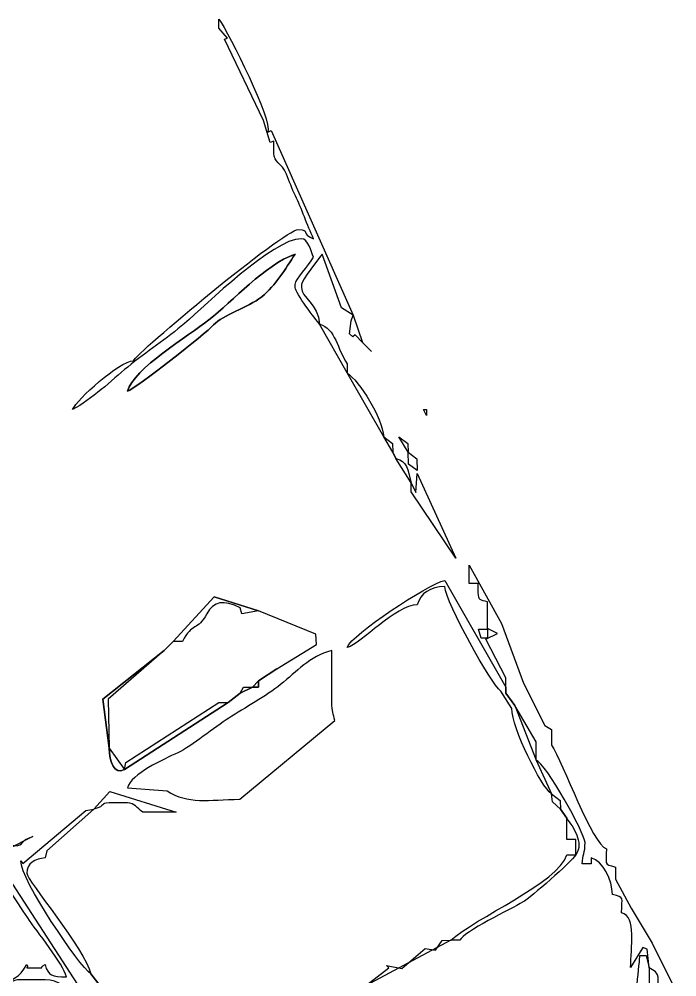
# Model space of a CAD drawing. Header units: centimetres. Extents: x -10 to 8.8, y -13.2 to 14.4.
# Drawn here: x 4.822 to 7.273, y -7.727 to -4.157 of the extents above; entities that cross this region are included whole.
import ezdxf

# ---------------------------------------------------------------- set-up
doc = ezdxf.new("R2010")
doc.units = ezdxf.units.CM
doc.header["$MEASUREMENT"] = 0
doc.layers.add('Camada 1', color=7, linetype='Continuous')

msp = doc.modelspace()

# ---------------------------------------------------------------- linework, layer by layer
at = {"layer": 'Camada 1', "color": 254}
for points, knots in [([(5.02073, -5.61192), (5.09109, -5.57468), (5.16668, -5.50332), (5.22621, -5.45359), (5.22621, -5.45359), (5.29652, -5.39486), (5.37212, -5.3473), (5.43844, -5.29065), (5.43844, -5.29065), (5.51724, -5.22334), (5.76687, -4.97518), (5.8733, -4.97518), (5.8733, -4.97518), (5.89953, -4.97518), (5.90935, -5.02375), (5.91877, -5.0434), (5.91877, -5.0434), (5.89996, -5.07896), (5.85057, -5.1232), (5.85057, -5.14573), (5.85057, -5.14573), (5.85057, -5.14573), (5.85057, -5.1571), (5.85057, -5.1571), (5.85057, -5.1571), (5.85057, -5.17792), (5.92665, -5.27645), (5.94151, -5.29355), (5.94151, -5.29355), (5.94151, -5.29355), (6.04382, -5.47547), (6.04382, -5.47547), (6.04382, -5.47547), (6.04382, -5.47547), (6.18023, -5.71425), (6.18023, -5.71425), (6.18023, -5.71425), (6.18023, -5.71425), (6.21433, -5.7711), (6.21433, -5.7711), (6.21433, -5.7711), (6.21433, -5.7711), (6.2257, -5.79384), (6.2257, -5.79384), (6.2257, -5.79384), (6.2257, -5.79384), (6.28254, -5.88481), (6.28254, -5.88481), (6.28254, -5.88481), (6.28254, -5.88481), (6.28285, -5.91872), (6.28285, -5.91872), (6.28285, -5.91872), (6.28285, -5.91872), (6.44865, -6.16599), (6.44865, -6.16599), (6.44865, -6.16599), (6.44865, -6.16599), (6.30527, -5.85069), (6.30527, -5.85069), (6.30527, -5.85069), (6.30527, -5.85069), (6.30047, -5.9206), (6.30047, -5.9206), (6.30047, -5.9206), (6.30047, -5.9206), (6.28254, -5.88481), (6.28254, -5.88481), (6.28254, -5.88481), (6.26901, -5.83416), (6.26829, -5.80522), (6.2257, -5.79384), (6.2257, -5.79384), (6.2257, -5.79384), (6.21433, -5.7711), (6.21433, -5.7711), (6.21433, -5.7711), (6.21433, -5.7711), (6.21296, -5.73864), (6.21296, -5.73864), (6.21296, -5.73864), (6.21296, -5.73864), (6.18023, -5.71425), (6.18023, -5.71425), (6.18023, -5.71425), (6.17403, -5.63978), (6.09142, -5.50736), (6.04382, -5.47547), (6.04382, -5.47547), (6.04382, -5.47547), (6.04382, -5.44136), (6.04382, -5.44136), (6.04382, -5.44136), (6.00792, -5.38774), (6.00057, -5.30932), (5.94151, -5.29355), (5.94151, -5.29355), (5.93526, -5.21842), (5.8733, -5.19371), (5.8733, -5.1571), (5.8733, -5.1571), (5.8733, -5.1571), (5.8733, -5.14573), (5.8733, -5.14573), (5.8733, -5.14573), (5.8733, -5.13344), (5.94239, -5.0441), (5.95052, -5.03299), (5.95052, -5.03299), (5.95052, -5.03299), (6.02354, -5.23276), (6.02354, -5.23276), (6.02354, -5.23276), (6.02354, -5.23276), (6.06655, -5.25944), (6.06655, -5.25944), (6.06655, -5.25944), (6.06655, -5.25944), (6.05902, -5.28177), (6.05902, -5.28177), (6.05902, -5.28177), (6.05902, -5.28177), (6.05329, -5.32955), (6.05329, -5.32955), (6.05329, -5.32955), (6.05329, -5.32955), (6.06466, -5.34093), (6.06466, -5.34093), (6.06466, -5.34093), (6.06466, -5.34093), (6.07338, -5.33312), (6.07338, -5.33312), (6.07338, -5.33312), (6.07338, -5.33312), (6.10065, -5.36177), (6.10065, -5.36177), (6.10065, -5.36177), (6.10065, -5.36177), (6.13476, -5.39588), (6.13476, -5.39588), (6.13476, -5.39588), (6.13476, -5.39588), (6.10065, -5.36177), (6.10065, -5.36177), (6.10065, -5.36177), (6.10065, -5.36177), (6.06655, -5.25944), (6.06655, -5.25944), (6.06655, -5.25944), (6.06655, -5.25944), (5.76098, -4.57152), (5.76098, -4.57152), (5.76098, -4.57152), (5.76098, -4.57152), (5.74826, -4.57722), (5.74826, -4.57722), (5.74826, -4.57722), (5.76801, -4.53605), (5.60293, -4.20914), (5.56638, -4.15652), (5.56638, -4.15652), (5.56638, -4.15652), (5.56638, -4.19063), (5.56638, -4.19063), (5.56638, -4.19063), (5.56638, -4.19063), (5.59804, -4.22718), (5.59804, -4.22718), (5.59804, -4.22718), (5.59804, -4.22718), (5.58682, -4.23133), (5.58682, -4.23133), (5.58682, -4.23133), (5.58682, -4.23133), (5.73278, -4.53372), (5.73278, -4.53372), (5.73278, -4.53372), (5.73278, -4.53372), (5.7567, -4.61596), (5.7567, -4.61596), (5.7567, -4.61596), (5.7567, -4.61596), (5.77099, -4.61133), (5.77099, -4.61133), (5.77099, -4.61133), (5.77099, -4.61133), (5.77099, -4.65681), (5.77099, -4.65681), (5.77099, -4.65681), (5.77099, -4.68962), (5.79917, -4.69084), (5.81835, -4.73451), (5.81835, -4.73451), (5.82885, -4.7584), (5.83755, -4.79029), (5.85094, -4.81562), (5.85094, -4.81562), (5.87475, -4.86065), (5.89488, -4.92537), (5.91877, -4.97518), (5.91877, -4.97518), (5.86794, -4.95677), (5.91006, -4.94107), (5.86193, -4.94107), (5.86193, -4.94107), (5.80883, -4.94107), (5.25522, -5.40326), (5.24808, -5.42999), (5.24808, -5.42999), (5.19497, -5.43118), (5.03561, -5.57505), (5.02073, -5.61192)], [0, 0, 0, 0, 0.0188679, 0.0188679, 0.0188679, 0.0188679, 0.0377358, 0.0377358, 0.0377358, 0.0377358, 0.0566038, 0.0566038, 0.0566038, 0.0566038, 0.0754717, 0.0754717, 0.0754717, 0.0754717, 0.0943396, 0.0943396, 0.0943396, 0.0943396, 0.1132075, 0.1132075, 0.1132075, 0.1132075, 0.1320755, 0.1320755, 0.1320755, 0.1320755, 0.1509434, 0.1509434, 0.1509434, 0.1509434, 0.1698113, 0.1698113, 0.1698113, 0.1698113, 0.1886792, 0.1886792, 0.1886792, 0.1886792, 0.2075472, 0.2075472, 0.2075472, 0.2075472, 0.2264151, 0.2264151, 0.2264151, 0.2264151, 0.245283, 0.245283, 0.245283, 0.245283, 0.2641509, 0.2641509, 0.2641509, 0.2641509, 0.2830189, 0.2830189, 0.2830189, 0.2830189, 0.3018868, 0.3018868, 0.3018868, 0.3018868, 0.3207547, 0.3207547, 0.3207547, 0.3207547, 0.3396226, 0.3396226, 0.3396226, 0.3396226, 0.3584906, 0.3584906, 0.3584906, 0.3584906, 0.3773585, 0.3773585, 0.3773585, 0.3773585, 0.3962264, 0.3962264, 0.3962264, 0.3962264, 0.4150943, 0.4150943, 0.4150943, 0.4150943, 0.4339623, 0.4339623, 0.4339623, 0.4339623, 0.4528302, 0.4528302, 0.4528302, 0.4528302, 0.4716981, 0.4716981, 0.4716981, 0.4716981, 0.490566, 0.490566, 0.490566, 0.490566, 0.509434, 0.509434, 0.509434, 0.509434, 0.5283019, 0.5283019, 0.5283019, 0.5283019, 0.5471698, 0.5471698, 0.5471698, 0.5471698, 0.5660377, 0.5660377, 0.5660377, 0.5660377, 0.5849057, 0.5849057, 0.5849057, 0.5849057, 0.6037736, 0.6037736, 0.6037736, 0.6037736, 0.6226415, 0.6226415, 0.6226415, 0.6226415, 0.6415094, 0.6415094, 0.6415094, 0.6415094, 0.6603774, 0.6603774, 0.6603774, 0.6603774, 0.6792453, 0.6792453, 0.6792453, 0.6792453, 0.6981132, 0.6981132, 0.6981132, 0.6981132, 0.7169811, 0.7169811, 0.7169811, 0.7169811, 0.7358491, 0.7358491, 0.7358491, 0.7358491, 0.754717, 0.754717, 0.754717, 0.754717, 0.7735849, 0.7735849, 0.7735849, 0.7735849, 0.7924528, 0.7924528, 0.7924528, 0.7924528, 0.8113208, 0.8113208, 0.8113208, 0.8113208, 0.8301887, 0.8301887, 0.8301887, 0.8301887, 0.8490566, 0.8490566, 0.8490566, 0.8490566, 0.8679245, 0.8679245, 0.8679245, 0.8679245, 0.8867925, 0.8867925, 0.8867925, 0.8867925, 0.9056604, 0.9056604, 0.9056604, 0.9056604, 0.9245283, 0.9245283, 0.9245283, 0.9245283, 0.9433962, 0.9433962, 0.9433962, 0.9433962, 0.9622642, 0.9622642, 0.9622642, 0.9622642, 0.9811321, 0.9811321, 0.9811321, 0.9811321, 1, 1, 1, 1]), ([(5.22535, -5.5437), (5.25762, -5.53201), (5.51746, -5.32761), (5.54638, -5.29629), (5.54638, -5.29629), (5.58027, -5.25958), (5.67409, -5.23287), (5.72561, -5.19131), (5.72561, -5.19131), (5.77964, -5.14773), (5.81137, -5.09058), (5.85057, -5.03203), (5.85057, -5.03203), (5.73478, -5.07395), (5.61966, -5.20668), (5.52817, -5.27807), (5.52817, -5.27807), (5.45469, -5.33541), (5.24748, -5.46081), (5.22535, -5.5437)], [0, 0, 0, 0, 0.2, 0.2, 0.2, 0.2, 0.4, 0.4, 0.4, 0.4, 0.6, 0.6, 0.6, 0.6, 0.8, 0.8, 0.8, 0.8, 1, 1, 1, 1]), ([(6.33937, -5.61192), (6.33937, -5.61192), (6.32801, -5.61192), (6.32801, -5.61192), (6.32801, -5.61192), (6.32801, -5.61192), (6.33937, -5.63466), (6.33937, -5.63466), (6.33937, -5.63466), (6.33937, -5.63466), (6.33937, -5.61192), (6.33937, -5.61192)], [0, 0, 0, 0, 0.3333333, 0.3333333, 0.3333333, 0.3333333, 0.6666667, 0.6666667, 0.6666667, 0.6666667, 1, 1, 1, 1]), ([(6.30527, -5.83932), (6.30527, -5.83932), (6.3039, -5.79549), (6.3039, -5.79549), (6.3039, -5.79549), (6.3039, -5.79549), (6.27117, -5.7711), (6.27117, -5.7711), (6.27117, -5.7711), (6.27117, -5.7711), (6.2698, -5.73864), (6.2698, -5.73864), (6.2698, -5.73864), (6.2698, -5.73864), (6.23707, -5.71425), (6.23707, -5.71425), (6.23707, -5.71425), (6.23707, -5.71425), (6.27117, -5.7711), (6.27117, -5.7711), (6.27117, -5.7711), (6.27117, -5.7711), (6.27254, -5.81493), (6.27254, -5.81493), (6.27254, -5.81493), (6.27254, -5.81493), (6.30527, -5.83932), (6.30527, -5.83932)], [0, 0, 0, 0, 0.1428571, 0.1428571, 0.1428571, 0.1428571, 0.2857143, 0.2857143, 0.2857143, 0.2857143, 0.4285714, 0.4285714, 0.4285714, 0.4285714, 0.5714286, 0.5714286, 0.5714286, 0.5714286, 0.7142857, 0.7142857, 0.7142857, 0.7142857, 0.8571429, 0.8571429, 0.8571429, 0.8571429, 1, 1, 1, 1]), ([(6.04382, -6.4988), (6.09796, -6.48434), (6.22317, -6.34145), (6.30527, -6.33962), (6.30527, -6.33962), (6.31674, -6.29667), (6.3538, -6.27259), (6.40758, -6.2714), (6.40758, -6.2714), (6.41287, -6.33497), (6.5809, -6.6354), (6.61618, -6.66146), (6.61618, -6.66146), (6.61618, -6.66146), (6.65767, -6.72621), (6.65767, -6.72621), (6.65767, -6.72621), (6.65767, -6.79841), (6.76643, -7.01845), (6.80545, -7.04458), (6.80545, -7.04458), (6.80545, -7.04458), (6.80955, -7.0743), (6.80955, -7.0743), (6.80955, -7.0743), (6.80955, -7.0743), (6.83955, -7.10143), (6.83955, -7.10143), (6.83955, -7.10143), (6.83955, -7.10143), (6.86228, -7.13554), (6.86228, -7.13554), (6.86228, -7.13554), (6.86228, -7.13554), (6.86228, -7.21513), (6.86228, -7.21513), (6.86228, -7.21513), (6.86228, -7.21513), (6.89639, -7.21513), (6.89639, -7.21513), (6.89639, -7.21513), (6.89639, -7.21513), (6.89639, -7.27198), (6.89639, -7.27198), (6.89639, -7.27198), (6.89639, -7.27198), (6.86228, -7.27198), (6.86228, -7.27198), (6.86228, -7.27198), (6.83507, -7.37392), (6.5152, -7.50981), (6.43031, -7.59035), (6.43031, -7.59035), (6.43031, -7.59035), (6.39786, -7.59172), (6.39786, -7.59172), (6.39786, -7.59172), (6.39786, -7.59172), (6.37283, -7.62695), (6.37283, -7.62695), (6.37283, -7.62695), (6.37283, -7.62695), (6.33502, -7.6211), (6.33502, -7.6211), (6.33502, -7.6211), (6.33502, -7.6211), (6.24794, -7.69524), (6.24794, -7.69524), (6.24794, -7.69524), (6.24794, -7.69524), (6.19101, -7.68436), (6.19101, -7.68436), (6.19101, -7.68436), (6.19101, -7.68436), (6.19892, -7.69272), (6.19892, -7.69272), (6.19892, -7.69272), (6.19892, -7.69272), (6.11202, -7.76091), (6.11202, -7.76091), (6.11202, -7.76091), (6.11202, -7.76091), (6.08929, -7.77228), (6.08929, -7.77228), (6.08929, -7.77228), (6.08929, -7.77228), (5.96424, -7.79502), (5.96424, -7.79502), (5.96424, -7.79502), (5.92744, -7.86459), (5.50218, -8.08802), (5.38848, -8.08813), (5.38848, -8.08813), (5.38848, -8.08813), (5.36176, -8.05654), (5.36176, -8.05654), (5.36176, -8.05654), (5.36176, -8.05654), (5.33902, -8.04517), (5.33902, -8.04517), (5.33902, -8.04517), (5.33902, -8.04517), (5.22535, -7.92009), (5.22535, -7.92009), (5.22535, -7.92009), (5.22535, -7.92009), (5.15714, -7.81776), (5.15714, -7.81776), (5.15714, -7.81776), (5.15714, -7.81776), (5.14577, -7.79502), (5.14577, -7.79502), (5.14577, -7.79502), (5.14577, -7.79502), (5.12304, -7.76091), (5.12304, -7.76091), (5.12304, -7.76091), (5.12304, -7.76091), (5.08894, -7.71543), (5.08894, -7.71543), (5.08894, -7.71543), (5.0681, -7.62598), (4.85022, -7.36698), (4.85022, -7.34021), (4.85022, -7.34021), (4.85022, -7.30371), (4.88183, -7.2864), (4.91842, -7.28335), (4.91842, -7.28335), (4.91842, -7.28335), (4.92446, -7.25656), (4.92446, -7.25656), (4.92446, -7.25656), (4.92446, -7.25656), (5.1003, -7.10143), (5.1003, -7.10143), (5.1003, -7.10143), (5.14856, -7.08854), (5.12019, -7.07869), (5.15714, -7.07869), (5.15714, -7.07869), (5.15714, -7.07869), (5.22535, -7.07869), (5.22535, -7.07869), (5.22535, -7.07869), (5.25268, -7.07869), (5.25876, -7.09711), (5.28219, -7.1128), (5.28219, -7.1128), (5.28219, -7.1128), (5.40723, -7.1128), (5.40723, -7.1128), (5.40723, -7.1128), (5.40723, -7.1128), (5.15936, -7.03533), (5.15936, -7.03533), (5.15936, -7.03533), (5.15936, -7.03533), (5.1003, -7.10143), (5.1003, -7.10143), (5.1003, -7.10143), (5.1003, -7.10143), (5.07055, -7.1066), (5.07055, -7.1066), (5.07055, -7.1066), (5.07055, -7.1066), (4.83556, -7.30433), (4.83556, -7.30433), (4.83556, -7.30433), (4.83556, -7.30433), (4.82748, -7.29472), (4.82748, -7.29472), (4.82748, -7.29472), (4.82748, -7.36449), (5.04439, -7.68559), (5.08894, -7.71543), (5.08894, -7.71543), (5.08894, -7.71543), (5.12304, -7.76091), (5.12304, -7.76091), (5.12304, -7.76091), (5.12304, -7.76091), (5.14577, -7.79502), (5.14577, -7.79502), (5.14577, -7.79502), (5.14577, -7.79502), (5.15714, -7.81776), (5.15714, -7.81776), (5.15714, -7.81776), (5.15714, -7.81776), (5.16235, -7.84791), (5.16235, -7.84791), (5.16235, -7.84791), (5.16235, -7.84791), (5.22535, -7.92009), (5.22535, -7.92009), (5.22535, -7.92009), (5.22535, -7.92009), (5.22695, -7.95249), (5.22695, -7.95249), (5.22695, -7.95249), (5.22695, -7.95249), (5.33902, -8.04517), (5.33902, -8.04517), (5.33902, -8.04517), (5.33902, -8.04517), (5.36176, -8.05654), (5.36176, -8.05654), (5.36176, -8.05654), (5.36176, -8.05654), (5.37624, -8.12223), (5.37624, -8.12223), (5.37624, -8.12223), (5.37624, -8.12223), (5.58911, -8.05654), (5.58911, -8.05654), (5.58911, -8.05654), (5.59569, -8.0467), (5.80252, -7.93535), (5.83554, -7.91644), (5.83554, -7.91644), (5.87688, -7.89277), (5.91181, -7.86612), (5.95268, -7.8403), (5.95268, -7.8403), (5.99822, -7.81153), (6.06247, -7.79559), (6.08929, -7.77228), (6.08929, -7.77228), (6.08929, -7.77228), (6.11202, -7.76091), (6.11202, -7.76091), (6.11202, -7.76091), (6.11202, -7.76091), (6.43031, -7.59035), (6.43031, -7.59035), (6.43031, -7.59035), (6.43031, -7.59035), (6.46442, -7.59035), (6.46442, -7.59035), (6.46442, -7.59035), (6.47547, -7.55981), (6.65674, -7.47234), (6.6979, -7.44867), (6.6979, -7.44867), (6.72822, -7.43123), (6.87839, -7.29887), (6.89639, -7.27198), (6.89639, -7.27198), (6.92733, -7.2232), (6.88576, -7.16934), (6.86228, -7.13554), (6.86228, -7.13554), (6.86228, -7.13554), (6.83955, -7.10143), (6.83955, -7.10143), (6.83955, -7.10143), (6.83955, -7.10143), (6.83818, -7.06897), (6.83818, -7.06897), (6.83818, -7.06897), (6.83818, -7.06897), (6.80545, -7.04458), (6.80545, -7.04458), (6.80545, -7.04458), (6.80545, -7.04458), (6.74861, -6.9195), (6.74861, -6.9195), (6.74861, -6.9195), (6.74861, -6.9195), (6.66903, -6.71484), (6.66903, -6.71484), (6.66903, -6.71484), (6.66903, -6.71484), (6.63493, -6.66936), (6.63493, -6.66936), (6.63493, -6.66936), (6.63493, -6.66936), (6.63493, -6.64662), (6.63493, -6.64662), (6.63493, -6.64662), (6.63493, -6.64662), (6.40758, -6.24866), (6.40758, -6.24866), (6.40758, -6.24866), (6.34313, -6.26367), (6.06139, -6.45024), (6.04382, -6.4988)], [0, 0, 0, 0, 0.0138889, 0.0138889, 0.0138889, 0.0138889, 0.0277778, 0.0277778, 0.0277778, 0.0277778, 0.0416667, 0.0416667, 0.0416667, 0.0416667, 0.0555556, 0.0555556, 0.0555556, 0.0555556, 0.0694444, 0.0694444, 0.0694444, 0.0694444, 0.0833333, 0.0833333, 0.0833333, 0.0833333, 0.0972222, 0.0972222, 0.0972222, 0.0972222, 0.1111111, 0.1111111, 0.1111111, 0.1111111, 0.125, 0.125, 0.125, 0.125, 0.1388889, 0.1388889, 0.1388889, 0.1388889, 0.1527778, 0.1527778, 0.1527778, 0.1527778, 0.1666667, 0.1666667, 0.1666667, 0.1666667, 0.1805556, 0.1805556, 0.1805556, 0.1805556, 0.1944444, 0.1944444, 0.1944444, 0.1944444, 0.2083333, 0.2083333, 0.2083333, 0.2083333, 0.2222222, 0.2222222, 0.2222222, 0.2222222, 0.2361111, 0.2361111, 0.2361111, 0.2361111, 0.25, 0.25, 0.25, 0.25, 0.2638889, 0.2638889, 0.2638889, 0.2638889, 0.2777778, 0.2777778, 0.2777778, 0.2777778, 0.2916667, 0.2916667, 0.2916667, 0.2916667, 0.3055556, 0.3055556, 0.3055556, 0.3055556, 0.3194444, 0.3194444, 0.3194444, 0.3194444, 0.3333333, 0.3333333, 0.3333333, 0.3333333, 0.3472222, 0.3472222, 0.3472222, 0.3472222, 0.3611111, 0.3611111, 0.3611111, 0.3611111, 0.375, 0.375, 0.375, 0.375, 0.3888889, 0.3888889, 0.3888889, 0.3888889, 0.4027778, 0.4027778, 0.4027778, 0.4027778, 0.4166667, 0.4166667, 0.4166667, 0.4166667, 0.4305556, 0.4305556, 0.4305556, 0.4305556, 0.4444444, 0.4444444, 0.4444444, 0.4444444, 0.4583333, 0.4583333, 0.4583333, 0.4583333, 0.4722222, 0.4722222, 0.4722222, 0.4722222, 0.4861111, 0.4861111, 0.4861111, 0.4861111, 0.5, 0.5, 0.5, 0.5, 0.5138889, 0.5138889, 0.5138889, 0.5138889, 0.5277778, 0.5277778, 0.5277778, 0.5277778, 0.5416667, 0.5416667, 0.5416667, 0.5416667, 0.5555556, 0.5555556, 0.5555556, 0.5555556, 0.5694444, 0.5694444, 0.5694444, 0.5694444, 0.5833333, 0.5833333, 0.5833333, 0.5833333, 0.5972222, 0.5972222, 0.5972222, 0.5972222, 0.6111111, 0.6111111, 0.6111111, 0.6111111, 0.625, 0.625, 0.625, 0.625, 0.6388889, 0.6388889, 0.6388889, 0.6388889, 0.6527778, 0.6527778, 0.6527778, 0.6527778, 0.6666667, 0.6666667, 0.6666667, 0.6666667, 0.6805556, 0.6805556, 0.6805556, 0.6805556, 0.6944444, 0.6944444, 0.6944444, 0.6944444, 0.7083333, 0.7083333, 0.7083333, 0.7083333, 0.7222222, 0.7222222, 0.7222222, 0.7222222, 0.7361111, 0.7361111, 0.7361111, 0.7361111, 0.75, 0.75, 0.75, 0.75, 0.7638889, 0.7638889, 0.7638889, 0.7638889, 0.7777778, 0.7777778, 0.7777778, 0.7777778, 0.7916667, 0.7916667, 0.7916667, 0.7916667, 0.8055556, 0.8055556, 0.8055556, 0.8055556, 0.8194444, 0.8194444, 0.8194444, 0.8194444, 0.8333333, 0.8333333, 0.8333333, 0.8333333, 0.8472222, 0.8472222, 0.8472222, 0.8472222, 0.8611111, 0.8611111, 0.8611111, 0.8611111, 0.875, 0.875, 0.875, 0.875, 0.8888889, 0.8888889, 0.8888889, 0.8888889, 0.9027778, 0.9027778, 0.9027778, 0.9027778, 0.9166667, 0.9166667, 0.9166667, 0.9166667, 0.9305556, 0.9305556, 0.9305556, 0.9305556, 0.9444444, 0.9444444, 0.9444444, 0.9444444, 0.9583333, 0.9583333, 0.9583333, 0.9583333, 0.9722222, 0.9722222, 0.9722222, 0.9722222, 0.9861111, 0.9861111, 0.9861111, 0.9861111, 1, 1, 1, 1]), ([(5.39586, -6.47606), (5.39586, -6.47606), (5.36176, -6.51017), (5.36176, -6.51017), (5.36176, -6.51017), (5.36176, -6.51017), (5.13327, -6.69106), (5.13327, -6.69106), (5.13327, -6.69106), (5.13327, -6.69106), (5.15714, -6.87402), (5.15714, -6.87402), (5.15714, -6.87402), (5.15827, -6.92461), (5.17557, -6.97597), (5.21398, -6.95362), (5.21398, -6.95362), (5.21398, -6.95362), (5.60048, -6.70347), (5.60048, -6.70347), (5.60048, -6.70347), (5.60048, -6.70347), (5.64595, -6.66936), (5.64595, -6.66936), (5.64595, -6.66936), (5.64595, -6.66936), (5.69142, -6.64662), (5.69142, -6.64662), (5.69142, -6.64662), (5.69142, -6.64662), (5.71416, -6.64662), (5.71416, -6.64662), (5.71416, -6.64662), (5.71416, -6.64662), (5.71416, -6.62388), (5.71416, -6.62388), (5.71416, -6.62388), (5.71416, -6.62388), (5.78236, -6.57839), (5.78236, -6.57839), (5.78236, -6.57839), (5.78236, -6.57839), (5.71416, -6.62388), (5.71416, -6.62388), (5.71416, -6.62388), (5.71416, -6.62388), (5.69142, -6.64662), (5.69142, -6.64662), (5.69142, -6.64662), (5.69142, -6.64662), (5.65732, -6.64662), (5.65732, -6.64662), (5.65732, -6.64662), (5.65732, -6.64662), (5.64595, -6.66936), (5.64595, -6.66936), (5.64595, -6.66936), (5.64595, -6.66936), (5.60048, -6.70347), (5.60048, -6.70347), (5.60048, -6.70347), (5.60048, -6.70347), (5.56638, -6.70347), (5.56638, -6.70347), (5.56638, -6.70347), (5.56638, -6.70347), (5.21902, -6.92751), (5.21902, -6.92751), (5.21902, -6.92751), (5.21902, -6.92751), (5.21398, -6.95362), (5.21398, -6.95362), (5.21398, -6.95362), (5.21398, -6.95362), (5.15714, -6.87402), (5.15714, -6.87402), (5.15714, -6.87402), (5.15714, -6.87402), (5.15316, -6.69187), (5.15316, -6.69187), (5.15316, -6.69187), (5.15316, -6.69187), (5.36176, -6.51017), (5.36176, -6.51017), (5.36176, -6.51017), (5.36176, -6.51017), (5.39586, -6.47606), (5.39586, -6.47606), (5.39586, -6.47606), (5.39586, -6.47606), (5.42996, -6.47606), (5.42996, -6.47606), (5.42996, -6.47606), (5.46784, -6.40447), (5.48611, -6.43852), (5.52091, -6.37364), (5.52091, -6.37364), (5.54671, -6.32551), (5.58342, -6.32098), (5.64595, -6.35099), (5.64595, -6.35099), (5.64595, -6.35099), (5.65163, -6.37373), (5.65163, -6.37373), (5.65163, -6.37373), (5.65163, -6.37373), (5.71416, -6.36236), (5.71416, -6.36236), (5.71416, -6.36236), (5.71416, -6.36236), (5.54872, -6.31027), (5.54872, -6.31027), (5.54872, -6.31027), (5.54872, -6.31027), (5.39586, -6.47606), (5.39586, -6.47606)], [0, 0, 0, 0, 0.0344828, 0.0344828, 0.0344828, 0.0344828, 0.0689655, 0.0689655, 0.0689655, 0.0689655, 0.1034483, 0.1034483, 0.1034483, 0.1034483, 0.137931, 0.137931, 0.137931, 0.137931, 0.1724138, 0.1724138, 0.1724138, 0.1724138, 0.2068966, 0.2068966, 0.2068966, 0.2068966, 0.2413793, 0.2413793, 0.2413793, 0.2413793, 0.2758621, 0.2758621, 0.2758621, 0.2758621, 0.3103448, 0.3103448, 0.3103448, 0.3103448, 0.3448276, 0.3448276, 0.3448276, 0.3448276, 0.3793103, 0.3793103, 0.3793103, 0.3793103, 0.4137931, 0.4137931, 0.4137931, 0.4137931, 0.4482759, 0.4482759, 0.4482759, 0.4482759, 0.4827586, 0.4827586, 0.4827586, 0.4827586, 0.5172414, 0.5172414, 0.5172414, 0.5172414, 0.5517241, 0.5517241, 0.5517241, 0.5517241, 0.5862069, 0.5862069, 0.5862069, 0.5862069, 0.6206897, 0.6206897, 0.6206897, 0.6206897, 0.6551724, 0.6551724, 0.6551724, 0.6551724, 0.6896552, 0.6896552, 0.6896552, 0.6896552, 0.7241379, 0.7241379, 0.7241379, 0.7241379, 0.7586207, 0.7586207, 0.7586207, 0.7586207, 0.7931034, 0.7931034, 0.7931034, 0.7931034, 0.8275862, 0.8275862, 0.8275862, 0.8275862, 0.862069, 0.862069, 0.862069, 0.862069, 0.8965517, 0.8965517, 0.8965517, 0.8965517, 0.9310345, 0.9310345, 0.9310345, 0.9310345, 0.9655172, 0.9655172, 0.9655172, 0.9655172, 1, 1, 1, 1]), ([(4.55466, -7.69269), (4.55466, -7.69269), (4.56603, -7.69269), (4.56603, -7.69269), (4.56603, -7.69269), (4.56603, -7.69269), (4.57739, -7.69269), (4.57739, -7.69269), (4.57739, -7.69269), (4.66118, -7.69966), (4.69996, -7.74038), (4.73654, -7.79502), (4.73654, -7.79502), (4.76371, -7.77682), (4.78718, -7.73817), (4.81611, -7.73817), (4.81611, -7.73817), (4.81611, -7.73817), (4.91842, -7.73817), (4.91842, -7.73817), (4.91842, -7.73817), (4.97072, -7.73817), (4.99657, -7.76721), (5.02073, -7.79502), (5.02073, -7.79502), (5.02073, -7.79502), (5.02029, -7.74984), (5.02029, -7.74984), (5.02029, -7.74984), (5.02029, -7.74984), (5.12304, -7.88598), (5.12304, -7.88598), (5.12304, -7.88598), (5.12304, -7.88598), (5.17988, -7.9542), (5.17988, -7.9542), (5.17988, -7.9542), (5.17988, -7.9542), (5.17988, -7.96557), (5.17988, -7.96557), (5.17988, -7.96557), (5.17988, -7.96557), (5.17988, -7.9542), (5.17988, -7.9542), (5.17988, -7.9542), (5.17988, -7.9542), (5.12304, -7.88598), (5.12304, -7.88598), (5.12304, -7.88598), (5.12304, -7.88598), (4.72517, -7.27198), (4.72517, -7.27198), (4.72517, -7.27198), (4.74295, -7.34831), (4.81235, -7.443), (4.85402, -7.50696), (4.85402, -7.50696), (4.88609, -7.5562), (4.98692, -7.67924), (4.998, -7.7268), (4.998, -7.7268), (4.94492, -7.72561), (4.92962, -7.72326), (4.91842, -7.68132), (4.91842, -7.68132), (4.88846, -7.69618), (4.92778, -7.69269), (4.88432, -7.69269), (4.88432, -7.69269), (4.88432, -7.69269), (4.87295, -7.69269), (4.87295, -7.69269), (4.87295, -7.69269), (4.83168, -7.69269), (4.86189, -7.69529), (4.85022, -7.68132), (4.85022, -7.68132), (4.82127, -7.73386), (4.80449, -7.72677), (4.73654, -7.77228), (4.73654, -7.77228), (4.70745, -7.72883), (4.63109, -7.66995), (4.58876, -7.66995), (4.58876, -7.66995), (4.55629, -7.66995), (4.56797, -7.67352), (4.55466, -7.69269)], [0, 0, 0, 0, 0.0454545, 0.0454545, 0.0454545, 0.0454545, 0.0909091, 0.0909091, 0.0909091, 0.0909091, 0.1363636, 0.1363636, 0.1363636, 0.1363636, 0.1818182, 0.1818182, 0.1818182, 0.1818182, 0.2272727, 0.2272727, 0.2272727, 0.2272727, 0.2727273, 0.2727273, 0.2727273, 0.2727273, 0.3181818, 0.3181818, 0.3181818, 0.3181818, 0.3636364, 0.3636364, 0.3636364, 0.3636364, 0.4090909, 0.4090909, 0.4090909, 0.4090909, 0.4545455, 0.4545455, 0.4545455, 0.4545455, 0.5, 0.5, 0.5, 0.5, 0.5454545, 0.5454545, 0.5454545, 0.5454545, 0.5909091, 0.5909091, 0.5909091, 0.5909091, 0.6363636, 0.6363636, 0.6363636, 0.6363636, 0.6818182, 0.6818182, 0.6818182, 0.6818182, 0.7272727, 0.7272727, 0.7272727, 0.7272727, 0.7727273, 0.7727273, 0.7727273, 0.7727273, 0.8181818, 0.8181818, 0.8181818, 0.8181818, 0.8636364, 0.8636364, 0.8636364, 0.8636364, 0.9090909, 0.9090909, 0.9090909, 0.9090909, 0.9545455, 0.9545455, 0.9545455, 0.9545455, 1, 1, 1, 1]), ([(7.16921, -7.79502), (7.16921, -7.79502), (7.16921, -7.77228), (7.16921, -7.77228), (7.16921, -7.77228), (7.16921, -7.77228), (7.16921, -7.69269), (7.16921, -7.69269), (7.16921, -7.69269), (7.16921, -7.69269), (7.15784, -7.6472), (7.15784, -7.6472), (7.15784, -7.6472), (7.15784, -7.6472), (7.13511, -7.6472), (7.13511, -7.6472), (7.13511, -7.6472), (7.13357, -7.66565), (7.11624, -7.84455), (7.11281, -7.85231), (7.11281, -7.85231), (7.10599, -7.86769), (7.04417, -8.03125), (7.04417, -8.0338), (7.04417, -8.0338), (7.04417, -8.05984), (7.04802, -8.04702), (7.05553, -8.07928), (7.05553, -8.07928), (6.99898, -8.09438), (7.01719, -8.15422), (6.99763, -8.21465), (6.99763, -8.21465), (6.97385, -8.28813), (6.95322, -8.26495), (6.95322, -8.36353), (6.95322, -8.36353), (7.00711, -8.32405), (7.08964, -8.101), (7.08964, -7.99968), (7.08964, -7.99968), (7.109, -7.97076), (7.13511, -7.9346), (7.13511, -7.88598), (7.13511, -7.88598), (7.13511, -7.85994), (7.13125, -7.87276), (7.13292, -7.84681), (7.13292, -7.84681), (7.13292, -7.84681), (7.16921, -7.79502), (7.16921, -7.79502)], [0, 0, 0, 0, 0.0769231, 0.0769231, 0.0769231, 0.0769231, 0.1538462, 0.1538462, 0.1538462, 0.1538462, 0.2307692, 0.2307692, 0.2307692, 0.2307692, 0.3076923, 0.3076923, 0.3076923, 0.3076923, 0.3846154, 0.3846154, 0.3846154, 0.3846154, 0.4615385, 0.4615385, 0.4615385, 0.4615385, 0.5384615, 0.5384615, 0.5384615, 0.5384615, 0.6153846, 0.6153846, 0.6153846, 0.6153846, 0.6923077, 0.6923077, 0.6923077, 0.6923077, 0.7692308, 0.7692308, 0.7692308, 0.7692308, 0.8461538, 0.8461538, 0.8461538, 0.8461538, 0.9230769, 0.9230769, 0.9230769, 0.9230769, 1, 1, 1, 1])]:
    msp.add_open_spline(points, degree=3, knots=knots, dxfattribs=at)
at = {"layer": 'Camada 1', "color": 251}
for points, knots in [([(5.22535, -5.5437), (5.24748, -5.46081), (5.45469, -5.33541), (5.52817, -5.27807), (5.52817, -5.27807), (5.61966, -5.20668), (5.73478, -5.07395), (5.85057, -5.03203), (5.85057, -5.03203), (5.81137, -5.09058), (5.77964, -5.14773), (5.72561, -5.19131), (5.72561, -5.19131), (5.67409, -5.23287), (5.58027, -5.25958), (5.54638, -5.29629), (5.54638, -5.29629), (5.51746, -5.32761), (5.25762, -5.53201), (5.22535, -5.5437)], [0, 0, 0, 0, 0.2, 0.2, 0.2, 0.2, 0.4, 0.4, 0.4, 0.4, 0.6, 0.6, 0.6, 0.6, 0.8, 0.8, 0.8, 0.8, 1, 1, 1, 1]), ([(5.78236, -6.57839), (5.78236, -6.57839), (5.71416, -6.62388), (5.71416, -6.62388), (5.71416, -6.62388), (5.71416, -6.62388), (5.71416, -6.64662), (5.71416, -6.64662), (5.71416, -6.64662), (5.71416, -6.64662), (5.69142, -6.64662), (5.69142, -6.64662), (5.69142, -6.64662), (5.69142, -6.64662), (5.64595, -6.66936), (5.64595, -6.66936), (5.64595, -6.66936), (5.64595, -6.66936), (5.60048, -6.70347), (5.60048, -6.70347), (5.60048, -6.70347), (5.60048, -6.70347), (5.21398, -6.95362), (5.21398, -6.95362), (5.21398, -6.95362), (5.17557, -6.97597), (5.15827, -6.92461), (5.15714, -6.87402), (5.15714, -6.87402), (5.15714, -6.87402), (5.13327, -6.69106), (5.13327, -6.69106), (5.13327, -6.69106), (5.13327, -6.69106), (5.36176, -6.51017), (5.36176, -6.51017), (5.36176, -6.51017), (5.36176, -6.51017), (5.39586, -6.47606), (5.39586, -6.47606), (5.39586, -6.47606), (5.39586, -6.47606), (5.54872, -6.31027), (5.54872, -6.31027), (5.54872, -6.31027), (5.54872, -6.31027), (5.71416, -6.36236), (5.71416, -6.36236), (5.71416, -6.36236), (5.71416, -6.36236), (5.92701, -6.44925), (5.92701, -6.44925), (5.92701, -6.44925), (5.92701, -6.44925), (5.93014, -6.48743), (5.93014, -6.48743), (5.93014, -6.48743), (5.93014, -6.48743), (5.78236, -6.57839), (5.78236, -6.57839)], [0, 0, 0, 0, 0.0666667, 0.0666667, 0.0666667, 0.0666667, 0.1333333, 0.1333333, 0.1333333, 0.1333333, 0.2, 0.2, 0.2, 0.2, 0.2666667, 0.2666667, 0.2666667, 0.2666667, 0.3333333, 0.3333333, 0.3333333, 0.3333333, 0.4, 0.4, 0.4, 0.4, 0.4666667, 0.4666667, 0.4666667, 0.4666667, 0.5333333, 0.5333333, 0.5333333, 0.5333333, 0.6, 0.6, 0.6, 0.6, 0.6666667, 0.6666667, 0.6666667, 0.6666667, 0.7333333, 0.7333333, 0.7333333, 0.7333333, 0.8, 0.8, 0.8, 0.8, 0.8666667, 0.8666667, 0.8666667, 0.8666667, 0.9333333, 0.9333333, 0.9333333, 0.9333333, 1, 1, 1, 1]), ([(5.22535, -7.02184), (5.23911, -6.97028), (5.35901, -6.9167), (5.41307, -6.89123), (5.41307, -6.89123), (5.46461, -6.86696), (5.55161, -6.79542), (5.60259, -6.76243), (5.60259, -6.76243), (5.66323, -6.72317), (5.74209, -6.68006), (5.79586, -6.63738), (5.79586, -6.63738), (5.85769, -6.58832), (5.9004, -6.5333), (5.98698, -6.51017), (5.98698, -6.51017), (5.98698, -6.51017), (5.98698, -6.70347), (5.98698, -6.70347), (5.98698, -6.70347), (5.98698, -6.7381), (5.99214, -6.74506), (5.99835, -6.77169), (5.99835, -6.77169), (5.99835, -6.77169), (5.64382, -7.06463), (5.64382, -7.06463), (5.64382, -7.06463), (5.52821, -7.06732), (5.44883, -7.08391), (5.37313, -7.03321), (5.37313, -7.03321), (5.37313, -7.03321), (5.22535, -7.02184), (5.22535, -7.02184)], [0, 0, 0, 0, 0.1111111, 0.1111111, 0.1111111, 0.1111111, 0.2222222, 0.2222222, 0.2222222, 0.2222222, 0.3333333, 0.3333333, 0.3333333, 0.3333333, 0.4444444, 0.4444444, 0.4444444, 0.4444444, 0.5555556, 0.5555556, 0.5555556, 0.5555556, 0.6666667, 0.6666667, 0.6666667, 0.6666667, 0.7777778, 0.7777778, 0.7777778, 0.7777778, 0.8888889, 0.8888889, 0.8888889, 0.8888889, 1, 1, 1, 1])]:
    msp.add_open_spline(points, degree=3, knots=knots, dxfattribs=at)
at = {"layer": 'Camada 1', "color": 250}
msp.add_open_spline([(6.63493, -6.64662), (6.63493, -6.64662), (6.63493, -6.66936), (6.63493, -6.66936), (6.63493, -6.66936), (6.63493, -6.66936), (6.66903, -6.71484), (6.66903, -6.71484), (6.66903, -6.71484), (6.66903, -6.71484), (6.74861, -6.85128), (6.74861, -6.85128), (6.74861, -6.85128), (6.74861, -6.85128), (6.74861, -6.9195), (6.74861, -6.9195), (6.74861, -6.9195), (6.78257, -6.92858), (6.93049, -7.193), (6.93049, -7.2265), (6.93049, -7.2265), (6.93049, -7.2657), (6.92208, -7.27053), (6.91912, -7.30609), (6.91912, -7.30609), (6.91912, -7.30609), (6.95322, -7.30609), (6.95322, -7.30609), (6.95322, -7.30609), (6.95322, -7.30609), (6.95322, -7.28335), (6.95322, -7.28335), (6.95322, -7.28335), (6.99721, -7.2951), (7.03159, -7.36571), (7.0328, -7.4198), (7.0328, -7.4198), (7.07945, -7.43226), (7.0669, -7.42827), (7.0669, -7.48802), (7.0669, -7.48802), (7.12272, -7.50293), (7.101, -7.6177), (7.10015, -7.69217), (7.10015, -7.69217), (7.10015, -7.69217), (7.14532, -7.61694), (7.14532, -7.61694), (7.14532, -7.61694), (7.14532, -7.61694), (7.1617, -7.6239), (7.1617, -7.6239), (7.1617, -7.6239), (7.1617, -7.6239), (7.16921, -7.69269), (7.16921, -7.69269), (7.16921, -7.69269), (7.1869, -7.70454), (7.20331, -7.70776), (7.20331, -7.73817), (7.20331, -7.73817), (7.20331, -7.76962), (7.19454, -7.76551), (7.16921, -7.77228), (7.16921, -7.77228), (7.16921, -7.77228), (7.16921, -7.79502), (7.16921, -7.79502), (7.16921, -7.79502), (7.16921, -7.79502), (7.17526, -7.87632), (7.17526, -7.87632), (7.17526, -7.87632), (7.17526, -7.87632), (7.21319, -7.7663), (7.21319, -7.7663), (7.21319, -7.7663), (7.21319, -7.7663), (7.26164, -7.84647), (7.26164, -7.84647), (7.26164, -7.84647), (7.26164, -7.84647), (7.27251, -7.84031), (7.27251, -7.84031), (7.27251, -7.84031), (7.27251, -7.84031), (7.26015, -7.76091), (7.26015, -7.76091), (7.26015, -7.76091), (7.26015, -7.76091), (7.19194, -7.62446), (7.19194, -7.62446), (7.19194, -7.62446), (7.19194, -7.62446), (7.18058, -7.60172), (7.18058, -7.60172), (7.18058, -7.60172), (7.18058, -7.60172), (7.10278, -7.47021), (7.10278, -7.47021), (7.10278, -7.47021), (7.10278, -7.47021), (7.04417, -7.36295), (7.04417, -7.36295), (7.04417, -7.36295), (7.04417, -7.36295), (7.04417, -7.31747), (7.04417, -7.31747), (7.04417, -7.31747), (6.99751, -7.305), (7.01006, -7.30899), (7.01006, -7.24924), (7.01006, -7.24924), (6.95702, -7.23508), (6.84825, -6.92659), (6.80545, -6.86265), (6.80545, -6.86265), (6.80545, -6.86265), (6.80568, -6.80518), (6.80568, -6.80518), (6.80568, -6.80518), (6.80568, -6.80518), (6.78107, -6.7895), (6.78107, -6.7895), (6.78107, -6.7895), (6.78107, -6.7895), (6.70058, -6.63167), (6.70058, -6.63167), (6.70058, -6.63167), (6.70058, -6.63167), (6.61939, -6.41002), (6.61939, -6.41002), (6.61939, -6.41002), (6.61939, -6.41002), (6.49852, -6.1918), (6.49852, -6.1918), (6.49852, -6.1918), (6.49852, -6.1918), (6.49852, -6.26003), (6.49852, -6.26003), (6.49852, -6.26003), (6.49852, -6.26003), (6.53262, -6.26003), (6.53262, -6.26003), (6.53262, -6.26003), (6.53262, -6.26003), (6.53262, -6.29414), (6.53262, -6.29414), (6.53262, -6.29414), (6.53262, -6.32559), (6.54139, -6.32148), (6.56673, -6.32825), (6.56673, -6.32825), (6.56673, -6.32825), (6.56673, -6.43058), (6.56673, -6.43058), (6.56673, -6.43058), (6.56673, -6.43058), (6.53325, -6.43034), (6.53325, -6.43034), (6.53325, -6.43034), (6.53325, -6.43034), (6.54399, -6.46469), (6.54399, -6.46469), (6.54399, -6.46469), (6.54399, -6.46469), (6.56673, -6.46469), (6.56673, -6.46469), (6.56673, -6.46469), (6.56673, -6.46469), (6.56754, -6.42846), (6.56754, -6.42846), (6.56754, -6.42846), (6.56754, -6.42846), (6.60389, -6.44681), (6.60389, -6.44681), (6.60389, -6.44681), (6.60389, -6.44681), (6.56025, -6.4675), (6.56025, -6.4675), (6.56025, -6.4675), (6.56025, -6.4675), (6.63493, -6.61251), (6.63493, -6.61251), (6.63493, -6.61251), (6.63493, -6.61251), (6.63493, -6.64662), (6.63493, -6.64662)], degree=3, knots=[0, 0, 0, 0, 0.0212766, 0.0212766, 0.0212766, 0.0212766, 0.0425532, 0.0425532, 0.0425532, 0.0425532, 0.0638298, 0.0638298, 0.0638298, 0.0638298, 0.0851064, 0.0851064, 0.0851064, 0.0851064, 0.106383, 0.106383, 0.106383, 0.106383, 0.1276596, 0.1276596, 0.1276596, 0.1276596, 0.1489362, 0.1489362, 0.1489362, 0.1489362, 0.1702128, 0.1702128, 0.1702128, 0.1702128, 0.1914894, 0.1914894, 0.1914894, 0.1914894, 0.212766, 0.212766, 0.212766, 0.212766, 0.2340426, 0.2340426, 0.2340426, 0.2340426, 0.2553191, 0.2553191, 0.2553191, 0.2553191, 0.2765957, 0.2765957, 0.2765957, 0.2765957, 0.2978723, 0.2978723, 0.2978723, 0.2978723, 0.3191489, 0.3191489, 0.3191489, 0.3191489, 0.3404255, 0.3404255, 0.3404255, 0.3404255, 0.3617021, 0.3617021, 0.3617021, 0.3617021, 0.3829787, 0.3829787, 0.3829787, 0.3829787, 0.4042553, 0.4042553, 0.4042553, 0.4042553, 0.4255319, 0.4255319, 0.4255319, 0.4255319, 0.4468085, 0.4468085, 0.4468085, 0.4468085, 0.4680851, 0.4680851, 0.4680851, 0.4680851, 0.4893617, 0.4893617, 0.4893617, 0.4893617, 0.5106383, 0.5106383, 0.5106383, 0.5106383, 0.5319149, 0.5319149, 0.5319149, 0.5319149, 0.5531915, 0.5531915, 0.5531915, 0.5531915, 0.5744681, 0.5744681, 0.5744681, 0.5744681, 0.5957447, 0.5957447, 0.5957447, 0.5957447, 0.6170213, 0.6170213, 0.6170213, 0.6170213, 0.6382979, 0.6382979, 0.6382979, 0.6382979, 0.6595745, 0.6595745, 0.6595745, 0.6595745, 0.6808511, 0.6808511, 0.6808511, 0.6808511, 0.7021277, 0.7021277, 0.7021277, 0.7021277, 0.7234043, 0.7234043, 0.7234043, 0.7234043, 0.7446809, 0.7446809, 0.7446809, 0.7446809, 0.7659574, 0.7659574, 0.7659574, 0.7659574, 0.787234, 0.787234, 0.787234, 0.787234, 0.8085106, 0.8085106, 0.8085106, 0.8085106, 0.8297872, 0.8297872, 0.8297872, 0.8297872, 0.8510638, 0.8510638, 0.8510638, 0.8510638, 0.8723404, 0.8723404, 0.8723404, 0.8723404, 0.893617, 0.893617, 0.893617, 0.893617, 0.9148936, 0.9148936, 0.9148936, 0.9148936, 0.9361702, 0.9361702, 0.9361702, 0.9361702, 0.9574468, 0.9574468, 0.9574468, 0.9574468, 0.9787234, 0.9787234, 0.9787234, 0.9787234, 1, 1, 1, 1], dxfattribs=at)
at = {"layer": 'Camada 1', "color": 8}
msp.add_open_spline([(4.52056, -6.90813), (4.52056, -6.90813), (4.55466, -6.98773), (4.55466, -6.98773), (4.55466, -6.98773), (4.55466, -6.98773), (4.57739, -6.9991), (4.57739, -6.9991), (4.57739, -6.9991), (4.57739, -6.9991), (4.57739, -7.05595), (4.57739, -7.05595), (4.57739, -7.05595), (4.57739, -7.05595), (4.72517, -7.26061), (4.72517, -7.26061), (4.72517, -7.26061), (4.72049, -7.20437), (4.6665, -7.17021), (4.70926, -7.13824), (4.70926, -7.13824), (4.70926, -7.13824), (4.77064, -7.23787), (4.77064, -7.23787), (4.77064, -7.23787), (4.77064, -7.23787), (4.78201, -7.24924), (4.78201, -7.24924), (4.78201, -7.24924), (4.78201, -7.24924), (4.87295, -7.20376), (4.87295, -7.20376), (4.87295, -7.20376), (4.82072, -7.21771), (4.84425, -7.23787), (4.80475, -7.23787), (4.80475, -7.23787), (4.76329, -7.23787), (4.73173, -7.09841), (4.66833, -7.05595), (4.66833, -7.05595), (4.66833, -7.05595), (4.66833, -6.9991), (4.66833, -6.9991), (4.66833, -6.9991), (4.66833, -6.9991), (4.65586, -7.00663), (4.65586, -7.00663), (4.65586, -7.00663), (4.65586, -7.00663), (4.48645, -6.73758), (4.48645, -6.73758), (4.48645, -6.73758), (4.48645, -6.73758), (4.54329, -6.85128), (4.54329, -6.85128), (4.54329, -6.85128), (4.54329, -6.85128), (4.54269, -6.92048), (4.54269, -6.92048), (4.54269, -6.92048), (4.54269, -6.92048), (4.52056, -6.90813), (4.52056, -6.90813)], degree=3, knots=[0, 0, 0, 0, 0.0625, 0.0625, 0.0625, 0.0625, 0.125, 0.125, 0.125, 0.125, 0.1875, 0.1875, 0.1875, 0.1875, 0.25, 0.25, 0.25, 0.25, 0.3125, 0.3125, 0.3125, 0.3125, 0.375, 0.375, 0.375, 0.375, 0.4375, 0.4375, 0.4375, 0.4375, 0.5, 0.5, 0.5, 0.5, 0.5625, 0.5625, 0.5625, 0.5625, 0.625, 0.625, 0.625, 0.625, 0.6875, 0.6875, 0.6875, 0.6875, 0.75, 0.75, 0.75, 0.75, 0.8125, 0.8125, 0.8125, 0.8125, 0.875, 0.875, 0.875, 0.875, 0.9375, 0.9375, 0.9375, 0.9375, 1, 1, 1, 1], dxfattribs=at)

doc.saveas('drawing.dxf')
